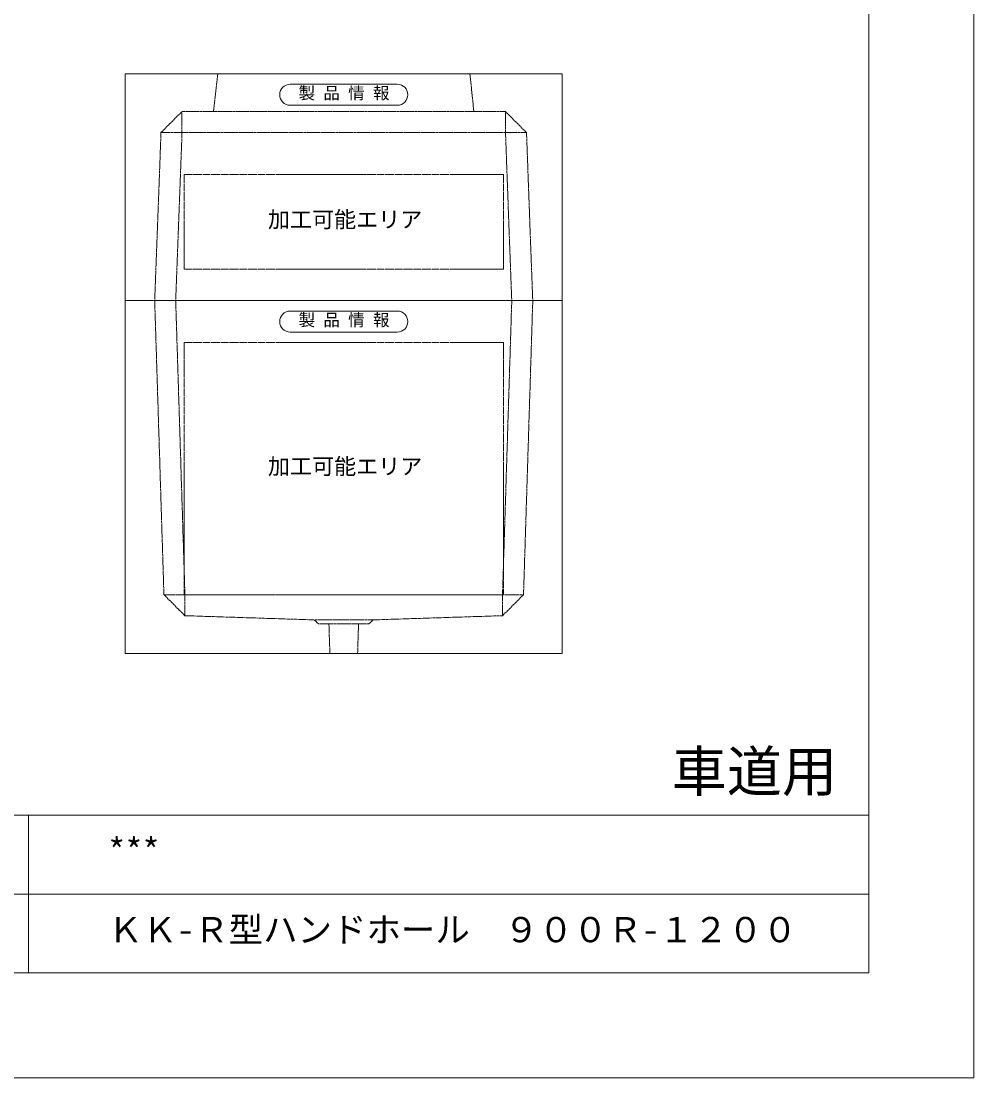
# Model space of a CAD drawing. Units: millimetres, scale not verified. Extents: x -3712 to 3712, y -2625 to 2625.
# Drawn here: x 1445 to 3712, y -2625 to -110 of the extents above; entities that cross this region are included whole.
import ezdxf
from ezdxf.enums import TextEntityAlignment as Align

# ---------------------------------------------------------------- set-up
doc = ezdxf.new("R2010")
doc.units = ezdxf.units.MM
doc.header["$LTSCALE"] = 10
doc.linetypes.add('LONG_DASHED1', pattern=[7, 6, -1])
doc.linetypes.add('LONG_DOUBLE_CHAIN', pattern=[21.8, 18, -1, 0.6, -0.6, 0.6, -1])
for name, color, linetype, lineweight in [('0-0_D-TTL', 7, 'Continuous', 9), ('0-1_Defpoints', 7, 'Continuous', 9), ('0-2_D-TTL-FRAM1', 134, 'Continuous', 9), ('0-3_D-TTL-TXT', 7, 'Continuous', 9), ('0-8_D-STR', 7, 'LONG_DASHED1', 9), ('0-9_D-STR-STR1', 7, 'Continuous', 9), ('0-A_D-STR-STR5', 1, 'LONG_DOUBLE_CHAIN', 9)]:
    doc.layers.add(name, color=color, linetype=linetype, lineweight=lineweight)
doc.styles.add('ＭＳ ゴシック', font='')
doc.styles.get('ＭＳ ゴシック').set_extended_font_data('MS Gothic')

# ---------------------------------------------------------------- blocks, each defined once
blk = doc.blocks.new('A$C4DE05FD1')
at = {"layer": '0-0_D-TTL', "color": 134}
for p in [(57400, 38000), (2000, 2000)]:
    blk.add_line(p, (57400, 2000), dxfattribs=at)
at = {"layer": '0-1_Defpoints', "color": 134}
for p in [(59400, 42000), (0, 0)]:
    blk.add_line(p, (59400, 0), dxfattribs=at)
at = {"layer": '0-2_D-TTL-FRAM1'}
for p, q in [((19400, 5000), (57400, 5000)), ((41400, 5000), (41400, 2000)), ((32400, 3500), (57400, 3500))]:
    blk.add_line(p, q, dxfattribs=at)
blk = doc.blocks.new('A$C4A6C5A6A')
at = {"layer": '0-9_D-STR-STR1'}
for p, q in [((-1275, 0), (1275, 0)), ((-1275, -500), (1275, -500))]:
    blk.add_line(p, q, dxfattribs=at)
for centre, start, end in [((-1275, -250), 90, 270), ((1275, -250), 270, 90)]:
    blk.add_arc(centre, 250, start, end, dxfattribs=at)
at = {"layer": '0-9_D-STR-STR1', "style": 'ＭＳ ゴシック'}
blk.add_text('製 品 情 報', height=288.6, dxfattribs=at).set_placement((-1074.8, -441.3), align=Align.BOTTOM_LEFT)
blk = doc.blocks.new('A$C5A6A0778')
at = {"layer": '0-8_D-STR', "linetype": 'Continuous'}
for p, q in [((-5200, 5400), (5200, 5400)), ((-5200, 0), (-5200, 5400)), ((5200, 5400), (5200, 0)), ((-5200, 0), (5200, 0))]:
    blk.add_line(p, q, dxfattribs=at)
at = {"layer": '0-8_D-STR'}
for p, q in [((-3000, 5400), (-3100, 4500)), ((3000, 5400), (3100, 4500)), ((-4350, 4000), (-3850, 4500)), ((3850, 4500), (-3850, 4500)), ((-3850, 4000), (-3850, 4500)), ((4350, 4000), (3850, 4500)), ((3850, 4000), (3850, 4500)), ((-4350, 4000), (-4500, 0)), ((4350, 4000), (-4350, 4000)), ((-3850, 4000), (-4000, 0)), ((3850, 4000), (4000, 0)), ((4350, 4000), (4500, 0))]:
    blk.add_line(p, q, dxfattribs=at)
at = {"layer": '0-A_D-STR-STR5'}
for p, q in [((-3800, 3000), (-3800, 750)), ((3800, 3000), (-3800, 3000))]:
    blk.add_line(p, q, dxfattribs=at)
blk.add_lwpolyline([(3800, 3000), (3800, 750), (-3800, 750)], dxfattribs=at)
at = {"layer": '0-9_D-STR-STR1'}
blk.add_blockref('A$C4A6C5A6A', (0, 5150), dxfattribs=at)
blk = doc.blocks.new('A$C5B9F263B')
at = {"layer": '0-8_D-STR', "linetype": 'Continuous'}
for p, q in [((-5200, 0), (5200, 0)), ((-5200, -8400), (-5200, 0)), ((5200, -8400), (5200, 0)), ((-5200, -8400), (5200, -8400))]:
    blk.add_line(p, q, dxfattribs=at)
at = {"layer": '0-8_D-STR'}
for p, q in [((-4500, 0), (-4280, -7000)), ((-4000, 0), (-3780, -7000)), ((4000, 0), (3780, -7000)), ((4500, 0), (4280, -7000)), ((-3780, -7500), (-4280, -7000)), ((-4280, -7000), (4280, -7000)), ((-3780, -7500), (-3780, -7000)), ((3780, -7500), (4280, -7000)), ((3780, -7500), (3780, -7000)), ((-3780, -7500), (-700, -7600)), ((3780, -7500), (700, -7600)), ((-600, -7690), (-700, -7600)), ((700, -7600), (-700, -7600)), ((600, -7690), (-600, -7690)), ((-329.8, -8400), (-352.5, -7690)), ((329.8, -8400), (352.5, -7690)), ((600, -7690), (700, -7600))]:
    blk.add_line(p, q, dxfattribs=at)
at = {"layer": '0-A_D-STR-STR5'}
for p, q in [((-3800, -1000), (-3800, -7000)), ((3800, -1000), (-3800, -1000)), ((3800, -1000), (3800, -7000)), ((3800, -7000), (-3800, -7000))]:
    blk.add_line(p, q, dxfattribs=at)
at = {"layer": '0-9_D-STR-STR1'}
blk.add_blockref('A$C4A6C5A6A', (0, -250), dxfattribs=at)

msp = doc.modelspace()

# ---------------------------------------------------------------- block references
at = {"layer": '0-0_D-TTL', "xscale": 0.125, "yscale": 0.125}
msp.add_blockref('A$C4DE05FD1', (-3712.5, -2625), dxfattribs=at)
at = {"layer": '0-8_D-STR', "xscale": 0.1, "yscale": 0.1}
for name in ['A$C5A6A0778', 'A$C5B9F263B']:
    msp.add_blockref(name, (2212.5, -775), dxfattribs=at)

# ---------------------------------------------------------------- texts
at = {"layer": '0-3_D-TTL-TXT', "style": 'ＭＳ ゴシック'}
for s, height, p in [('車道用', 96.19, (2993.32, -1972.31)), ('***', 60.12, (1651.65, -2132.75)), ('ＫＫ-Ｒ型ハンドホール\u3000９００Ｒ-１２００', 60.12, (1651.65, -2320.25))]:
    msp.add_text(s, height=height, dxfattribs=at).set_placement(p, align=Align.BOTTOM_LEFT)
at = {"layer": '0-A_D-STR-STR5', "style": 'ＭＳ ゴシック'}
for p in [(2032.02, -612.75), (2032.02, -1200.25)]:
    msp.add_text('加工可能エリア', height=38.49, dxfattribs=at).set_placement(p, align=Align.BOTTOM_LEFT)

doc.saveas('drawing.dxf')
